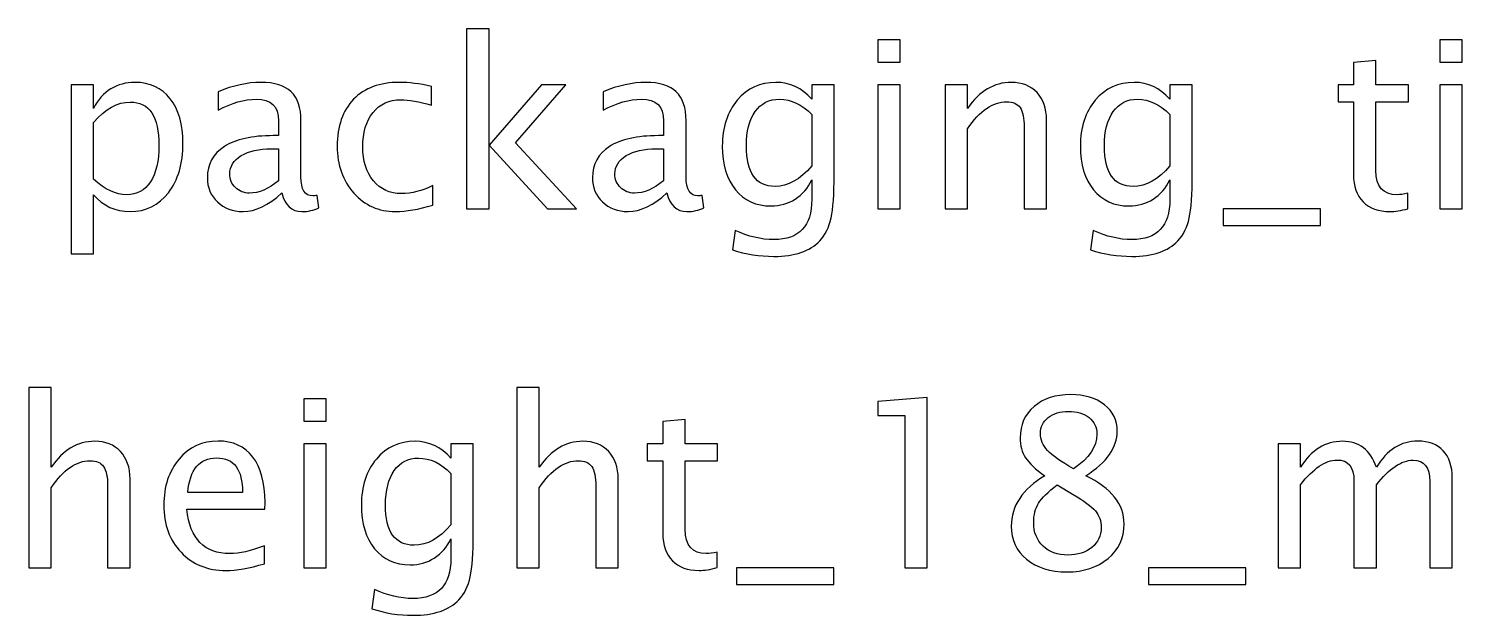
# Model space of a CAD drawing. Header units: centimetres. Extents: x -24 to 26.2, y 4.8 to 28.6.
# Drawn here: x -7.89 to -0.09, y 25.41 to 28.59 of the extents above; entities that cross this region are included whole.
import ezdxf

# ---------------------------------------------------------------- set-up
doc = ezdxf.new("R2010")
doc.units = ezdxf.units.CM
doc.header["$MEASUREMENT"] = 0
doc.layers.add('Layer 1', color=7, linetype='Continuous')

msp = doc.modelspace()

# ---------------------------------------------------------------- linework, layer by layer
at = {"layer": 'Layer 1'}
for points, knots in [([(-5.50589, 27.61574), (-5.50589, 27.61574), (-5.50589, 28.59491), (-5.50589, 28.59491), (-5.50589, 28.59491), (-5.50589, 28.59491), (-5.38397, 28.59491), (-5.38397, 28.59491), (-5.38397, 28.59491), (-5.38397, 28.59491), (-5.38397, 27.96224), (-5.38397, 27.96224), (-5.38397, 27.96224), (-5.38397, 27.96224), (-5.09822, 28.28884), (-5.09822, 28.28884), (-5.09822, 28.28884), (-5.09822, 28.28884), (-4.96656, 28.28884), (-4.96656, 28.28884), (-4.96656, 28.28884), (-4.96656, 28.28884), (-5.23961, 27.97473), (-5.23961, 27.97473), (-5.23961, 27.97473), (-5.23961, 27.97473), (-4.90941, 27.61574), (-4.90941, 27.61574), (-4.90941, 27.61574), (-4.90941, 27.61574), (-5.06647, 27.61574), (-5.06647, 27.61574), (-5.06647, 27.61574), (-5.06647, 27.61574), (-5.38397, 27.96097), (-5.38397, 27.96097), (-5.38397, 27.96097), (-5.38397, 27.96097), (-5.38397, 27.61574), (-5.38397, 27.61574), (-5.38397, 27.61574), (-5.38397, 27.61574), (-5.50589, 27.61574), (-5.50589, 27.61574)], [0, 0, 0, 0, 0.0833333, 0.0833333, 0.0833333, 0.0833333, 0.1666667, 0.1666667, 0.1666667, 0.1666667, 0.25, 0.25, 0.25, 0.25, 0.3333333, 0.3333333, 0.3333333, 0.3333333, 0.4166667, 0.4166667, 0.4166667, 0.4166667, 0.5, 0.5, 0.5, 0.5, 0.5833333, 0.5833333, 0.5833333, 0.5833333, 0.6666667, 0.6666667, 0.6666667, 0.6666667, 0.75, 0.75, 0.75, 0.75, 0.8333333, 0.8333333, 0.8333333, 0.8333333, 1, 1, 1, 1]), ([(-3.27047, 28.41203), (-3.27047, 28.41203), (-3.27047, 28.53395), (-3.27047, 28.53395), (-3.27047, 28.53395), (-3.27047, 28.53395), (-3.14855, 28.53395), (-3.14855, 28.53395), (-3.14855, 28.53395), (-3.14855, 28.53395), (-3.14855, 28.41203), (-3.14855, 28.41203), (-3.14855, 28.41203), (-3.14855, 28.41203), (-3.27047, 28.41203), (-3.27047, 28.41203)], [0, 0, 0, 0, 0.2, 0.2, 0.2, 0.2, 0.4, 0.4, 0.4, 0.4, 0.6, 0.6, 0.6, 0.6, 1, 1, 1, 1]), ([(-0.21336, 28.41203), (-0.21336, 28.41203), (-0.21336, 28.53395), (-0.21336, 28.53395), (-0.21336, 28.53395), (-0.21336, 28.53395), (-0.09144, 28.53395), (-0.09144, 28.53395), (-0.09144, 28.53395), (-0.09144, 28.53395), (-0.09144, 28.41203), (-0.09144, 28.41203), (-0.09144, 28.41203), (-0.09144, 28.41203), (-0.21336, 28.41203), (-0.21336, 28.41203)], [0, 0, 0, 0, 0.2, 0.2, 0.2, 0.2, 0.4, 0.4, 0.4, 0.4, 0.6, 0.6, 0.6, 0.6, 1, 1, 1, 1]), ([(-0.38735, 27.61595), (-0.42503, 27.60558), (-0.45783, 27.6005), (-0.48556, 27.6005), (-0.48556, 27.6005), (-0.54779, 27.6005), (-0.59626, 27.61828), (-0.63098, 27.65384), (-0.63098, 27.65384), (-0.6659, 27.6894), (-0.68326, 27.73872), (-0.68326, 27.80201), (-0.68326, 27.80201), (-0.68326, 27.80201), (-0.68326, 28.1974), (-0.68326, 28.1974), (-0.68326, 28.1974), (-0.68326, 28.1974), (-0.7675, 28.1974), (-0.7675, 28.1974), (-0.7675, 28.1974), (-0.7675, 28.1974), (-0.7675, 28.28884), (-0.7675, 28.28884), (-0.7675, 28.28884), (-0.7675, 28.28884), (-0.68326, 28.28884), (-0.68326, 28.28884), (-0.68326, 28.28884), (-0.68326, 28.28884), (-0.68326, 28.41055), (-0.68326, 28.41055), (-0.68326, 28.41055), (-0.68326, 28.41055), (-0.56134, 28.42219), (-0.56134, 28.42219), (-0.56134, 28.42219), (-0.56134, 28.42219), (-0.56134, 28.28884), (-0.56134, 28.28884), (-0.56134, 28.28884), (-0.56134, 28.28884), (-0.38481, 28.28884), (-0.38481, 28.28884), (-0.38481, 28.28884), (-0.38481, 28.28884), (-0.38481, 28.1974), (-0.38481, 28.1974), (-0.38481, 28.1974), (-0.38481, 28.1974), (-0.56134, 28.1974), (-0.56134, 28.1974), (-0.56134, 28.1974), (-0.56134, 28.1974), (-0.56134, 27.82402), (-0.56134, 27.82402), (-0.56134, 27.82402), (-0.56134, 27.73597), (-0.52303, 27.69194), (-0.44662, 27.69194), (-0.44662, 27.69194), (-0.43032, 27.69194), (-0.41063, 27.69469), (-0.38735, 27.69998), (-0.38735, 27.69998), (-0.38735, 27.69998), (-0.38735, 27.61595), (-0.38735, 27.61595)], [0, 0, 0, 0, 0.0555556, 0.0555556, 0.0555556, 0.0555556, 0.1111111, 0.1111111, 0.1111111, 0.1111111, 0.1666667, 0.1666667, 0.1666667, 0.1666667, 0.2222222, 0.2222222, 0.2222222, 0.2222222, 0.2777778, 0.2777778, 0.2777778, 0.2777778, 0.3333333, 0.3333333, 0.3333333, 0.3333333, 0.3888889, 0.3888889, 0.3888889, 0.3888889, 0.4444444, 0.4444444, 0.4444444, 0.4444444, 0.5, 0.5, 0.5, 0.5, 0.5555556, 0.5555556, 0.5555556, 0.5555556, 0.6111111, 0.6111111, 0.6111111, 0.6111111, 0.6666667, 0.6666667, 0.6666667, 0.6666667, 0.7222222, 0.7222222, 0.7222222, 0.7222222, 0.7777778, 0.7777778, 0.7777778, 0.7777778, 0.8333333, 0.8333333, 0.8333333, 0.8333333, 0.8888889, 0.8888889, 0.8888889, 0.8888889, 1, 1, 1, 1]), ([(-7.65684, 27.37063), (-7.65684, 27.37063), (-7.65684, 28.28884), (-7.65684, 28.28884), (-7.65684, 28.28884), (-7.65684, 28.28884), (-7.53492, 28.28884), (-7.53492, 28.28884), (-7.53492, 28.28884), (-7.53492, 28.28884), (-7.53492, 28.16163), (-7.53492, 28.16163), (-7.53492, 28.16163), (-7.48497, 28.25582), (-7.40982, 28.30281), (-7.30971, 28.30281), (-7.30971, 28.30281), (-7.22864, 28.30281), (-7.16493, 28.27339), (-7.11836, 28.21433), (-7.11836, 28.21433), (-7.07179, 28.15528), (-7.04851, 28.07463), (-7.04851, 27.9724), (-7.04851, 27.9724), (-7.04851, 27.86106), (-7.07497, 27.7711), (-7.12767, 27.70295), (-7.12767, 27.70295), (-7.18038, 27.63458), (-7.2498, 27.6005), (-7.33574, 27.6005), (-7.33574, 27.6005), (-7.41554, 27.6005), (-7.482, 27.63098), (-7.53492, 27.69215), (-7.53492, 27.69215), (-7.53492, 27.69215), (-7.53492, 27.37063), (-7.53492, 27.37063), (-7.53492, 27.37063), (-7.53492, 27.37063), (-7.65684, 27.37063), (-7.65684, 27.37063)], [0, 0, 0, 0, 0.0833333, 0.0833333, 0.0833333, 0.0833333, 0.1666667, 0.1666667, 0.1666667, 0.1666667, 0.25, 0.25, 0.25, 0.25, 0.3333333, 0.3333333, 0.3333333, 0.3333333, 0.4166667, 0.4166667, 0.4166667, 0.4166667, 0.5, 0.5, 0.5, 0.5, 0.5833333, 0.5833333, 0.5833333, 0.5833333, 0.6666667, 0.6666667, 0.6666667, 0.6666667, 0.75, 0.75, 0.75, 0.75, 0.8333333, 0.8333333, 0.8333333, 0.8333333, 1, 1, 1, 1]), ([(-6.51067, 27.70147), (-6.5839, 27.63416), (-6.65439, 27.6005), (-6.72212, 27.6005), (-6.72212, 27.6005), (-6.77779, 27.6005), (-6.82415, 27.61786), (-6.86076, 27.65278), (-6.86076, 27.65278), (-6.89759, 27.68771), (-6.91601, 27.73173), (-6.91601, 27.78486), (-6.91601, 27.78486), (-6.91601, 27.85831), (-6.88511, 27.91483), (-6.8233, 27.9542), (-6.8233, 27.9542), (-6.76149, 27.99357), (-6.6728, 28.01325), (-6.55723, 28.01325), (-6.55723, 28.01325), (-6.55723, 28.01325), (-6.52866, 28.01325), (-6.52866, 28.01325), (-6.52866, 28.01325), (-6.52866, 28.01325), (-6.52866, 28.09432), (-6.52866, 28.09432), (-6.52866, 28.09432), (-6.52866, 28.17242), (-6.5693, 28.21137), (-6.65079, 28.21137), (-6.65079, 28.21137), (-6.71387, 28.21137), (-6.78287, 28.19147), (-6.85759, 28.15168), (-6.85759, 28.15168), (-6.85759, 28.15168), (-6.85759, 28.25201), (-6.85759, 28.25201), (-6.85759, 28.25201), (-6.77546, 28.28588), (-6.69799, 28.30281), (-6.62539, 28.30281), (-6.62539, 28.30281), (-6.55067, 28.30281), (-6.49543, 28.28588), (-6.46008, 28.2518), (-6.46008, 28.2518), (-6.42452, 28.21772), (-6.40674, 28.16523), (-6.40674, 28.09432), (-6.40674, 28.09432), (-6.40674, 28.09432), (-6.40674, 27.79015), (-6.40674, 27.79015), (-6.40674, 27.79015), (-6.40674, 27.72052), (-6.38536, 27.68559), (-6.34239, 27.68559), (-6.34239, 27.68559), (-6.3371, 27.68559), (-6.32927, 27.68644), (-6.3189, 27.68813), (-6.3189, 27.68813), (-6.3189, 27.68813), (-6.31022, 27.6204), (-6.31022, 27.6204), (-6.31022, 27.6204), (-6.33795, 27.60706), (-6.36843, 27.6005), (-6.40187, 27.6005), (-6.40187, 27.6005), (-6.45881, 27.6005), (-6.495, 27.63416), (-6.51067, 27.70147)], [0, 0, 0, 0, 0.05, 0.05, 0.05, 0.05, 0.1, 0.1, 0.1, 0.1, 0.15, 0.15, 0.15, 0.15, 0.2, 0.2, 0.2, 0.2, 0.25, 0.25, 0.25, 0.25, 0.3, 0.3, 0.3, 0.3, 0.35, 0.35, 0.35, 0.35, 0.4, 0.4, 0.4, 0.4, 0.45, 0.45, 0.45, 0.45, 0.5, 0.5, 0.5, 0.5, 0.55, 0.55, 0.55, 0.55, 0.6, 0.6, 0.6, 0.6, 0.65, 0.65, 0.65, 0.65, 0.7, 0.7, 0.7, 0.7, 0.75, 0.75, 0.75, 0.75, 0.8, 0.8, 0.8, 0.8, 0.85, 0.85, 0.85, 0.85, 0.9, 0.9, 0.9, 0.9, 1, 1, 1, 1]), ([(-5.68898, 27.63606), (-5.76793, 27.61235), (-5.83609, 27.6005), (-5.89345, 27.6005), (-5.89345, 27.6005), (-5.98447, 27.6005), (-6.05982, 27.63416), (-6.11972, 27.70125), (-6.11972, 27.70125), (-6.17962, 27.76856), (-6.20968, 27.85344), (-6.20968, 27.95568), (-6.20968, 27.95568), (-6.20968, 28.0649), (-6.18005, 28.1502), (-6.12078, 28.21116), (-6.12078, 28.21116), (-6.06151, 28.27233), (-5.97875, 28.30281), (-5.87249, 28.30281), (-5.87249, 28.30281), (-5.82021, 28.30281), (-5.76137, 28.29561), (-5.6966, 28.28122), (-5.6966, 28.28122), (-5.6966, 28.28122), (-5.6966, 28.17835), (-5.6966, 28.17835), (-5.6966, 28.17835), (-5.76539, 28.19867), (-5.82148, 28.20883), (-5.86466, 28.20883), (-5.86466, 28.20883), (-5.92732, 28.20883), (-5.97748, 28.18534), (-6.01495, 28.13856), (-6.01495, 28.13856), (-6.05241, 28.09178), (-6.07125, 28.02934), (-6.07125, 27.95144), (-6.07125, 27.95144), (-6.07125, 27.87588), (-6.05178, 27.81492), (-6.01304, 27.76814), (-6.01304, 27.76814), (-5.97431, 27.72157), (-5.92372, 27.69829), (-5.86085, 27.69829), (-5.86085, 27.69829), (-5.80518, 27.69829), (-5.74803, 27.71268), (-5.68898, 27.74147), (-5.68898, 27.74147), (-5.68898, 27.74147), (-5.68898, 27.63606), (-5.68898, 27.63606)], [0, 0, 0, 0, 0.0666667, 0.0666667, 0.0666667, 0.0666667, 0.1333333, 0.1333333, 0.1333333, 0.1333333, 0.2, 0.2, 0.2, 0.2, 0.2666667, 0.2666667, 0.2666667, 0.2666667, 0.3333333, 0.3333333, 0.3333333, 0.3333333, 0.4, 0.4, 0.4, 0.4, 0.4666667, 0.4666667, 0.4666667, 0.4666667, 0.5333333, 0.5333333, 0.5333333, 0.5333333, 0.6, 0.6, 0.6, 0.6, 0.6666667, 0.6666667, 0.6666667, 0.6666667, 0.7333333, 0.7333333, 0.7333333, 0.7333333, 0.8, 0.8, 0.8, 0.8, 0.8666667, 0.8666667, 0.8666667, 0.8666667, 1, 1, 1, 1]), ([(-4.41665, 27.70147), (-4.48988, 27.63416), (-4.56037, 27.6005), (-4.6281, 27.6005), (-4.6281, 27.6005), (-4.68377, 27.6005), (-4.73013, 27.61786), (-4.76674, 27.65278), (-4.76674, 27.65278), (-4.80357, 27.68771), (-4.82199, 27.73173), (-4.82199, 27.78486), (-4.82199, 27.78486), (-4.82199, 27.85831), (-4.79109, 27.91483), (-4.72928, 27.9542), (-4.72928, 27.9542), (-4.66747, 27.99357), (-4.57878, 28.01325), (-4.46321, 28.01325), (-4.46321, 28.01325), (-4.46321, 28.01325), (-4.43464, 28.01325), (-4.43464, 28.01325), (-4.43464, 28.01325), (-4.43464, 28.01325), (-4.43464, 28.09432), (-4.43464, 28.09432), (-4.43464, 28.09432), (-4.43464, 28.17242), (-4.47528, 28.21137), (-4.55677, 28.21137), (-4.55677, 28.21137), (-4.61985, 28.21137), (-4.68885, 28.19147), (-4.76357, 28.15168), (-4.76357, 28.15168), (-4.76357, 28.15168), (-4.76357, 28.25201), (-4.76357, 28.25201), (-4.76357, 28.25201), (-4.68144, 28.28588), (-4.60397, 28.30281), (-4.53137, 28.30281), (-4.53137, 28.30281), (-4.45665, 28.30281), (-4.40141, 28.28588), (-4.36606, 28.2518), (-4.36606, 28.2518), (-4.3305, 28.21772), (-4.31272, 28.16523), (-4.31272, 28.09432), (-4.31272, 28.09432), (-4.31272, 28.09432), (-4.31272, 27.79015), (-4.31272, 27.79015), (-4.31272, 27.79015), (-4.31272, 27.72052), (-4.29134, 27.68559), (-4.24837, 27.68559), (-4.24837, 27.68559), (-4.24308, 27.68559), (-4.23525, 27.68644), (-4.22488, 27.68813), (-4.22488, 27.68813), (-4.22488, 27.68813), (-4.2162, 27.6204), (-4.2162, 27.6204), (-4.2162, 27.6204), (-4.24393, 27.60706), (-4.27441, 27.6005), (-4.30785, 27.6005), (-4.30785, 27.6005), (-4.36479, 27.6005), (-4.40098, 27.63416), (-4.41665, 27.70147)], [0, 0, 0, 0, 0.05, 0.05, 0.05, 0.05, 0.1, 0.1, 0.1, 0.1, 0.15, 0.15, 0.15, 0.15, 0.2, 0.2, 0.2, 0.2, 0.25, 0.25, 0.25, 0.25, 0.3, 0.3, 0.3, 0.3, 0.35, 0.35, 0.35, 0.35, 0.4, 0.4, 0.4, 0.4, 0.45, 0.45, 0.45, 0.45, 0.5, 0.5, 0.5, 0.5, 0.55, 0.55, 0.55, 0.55, 0.6, 0.6, 0.6, 0.6, 0.65, 0.65, 0.65, 0.65, 0.7, 0.7, 0.7, 0.7, 0.75, 0.75, 0.75, 0.75, 0.8, 0.8, 0.8, 0.8, 0.85, 0.85, 0.85, 0.85, 0.9, 0.9, 0.9, 0.9, 1, 1, 1, 1]), ([(-4.05978, 27.39222), (-4.05978, 27.39222), (-4.04539, 27.49763), (-4.04539, 27.49763), (-4.04539, 27.49763), (-3.97469, 27.46461), (-3.90463, 27.4481), (-3.83541, 27.4481), (-3.83541, 27.4481), (-3.69804, 27.4481), (-3.62925, 27.52091), (-3.62925, 27.66633), (-3.62925, 27.66633), (-3.62925, 27.66633), (-3.62925, 27.77216), (-3.62925, 27.77216), (-3.62925, 27.77216), (-3.65042, 27.7275), (-3.68047, 27.693), (-3.71963, 27.66823), (-3.71963, 27.66823), (-3.75879, 27.64347), (-3.80239, 27.63098), (-3.85044, 27.63098), (-3.85044, 27.63098), (-3.93193, 27.63098), (-3.99649, 27.66019), (-4.04412, 27.71861), (-4.04412, 27.71861), (-4.09174, 27.77703), (-4.11566, 27.85619), (-4.11566, 27.9561), (-4.11566, 27.9561), (-4.11566, 28.05834), (-4.08857, 28.14173), (-4.03438, 28.20629), (-4.03438, 28.20629), (-3.97998, 28.27064), (-3.90992, 28.30281), (-3.82377, 28.30281), (-3.82377, 28.30281), (-3.74842, 28.30281), (-3.68344, 28.27233), (-3.62925, 28.21116), (-3.62925, 28.21116), (-3.62925, 28.21116), (-3.62925, 28.28884), (-3.62925, 28.28884), (-3.62925, 28.28884), (-3.62925, 28.28884), (-3.50733, 28.28884), (-3.50733, 28.28884), (-3.50733, 28.28884), (-3.50733, 28.28884), (-3.50733, 27.79947), (-3.50733, 27.79947), (-3.50733, 27.79947), (-3.50733, 27.69427), (-3.51283, 27.61638), (-3.52384, 27.56579), (-3.52384, 27.56579), (-3.53463, 27.5152), (-3.55538, 27.47371), (-3.58543, 27.44154), (-3.58543, 27.44154), (-3.63877, 27.38502), (-3.72217, 27.35666), (-3.83541, 27.35666), (-3.83541, 27.35666), (-3.91309, 27.35666), (-3.98781, 27.36851), (-4.05978, 27.39222)], [0, 0, 0, 0, 0.0526316, 0.0526316, 0.0526316, 0.0526316, 0.1052632, 0.1052632, 0.1052632, 0.1052632, 0.1578947, 0.1578947, 0.1578947, 0.1578947, 0.2105263, 0.2105263, 0.2105263, 0.2105263, 0.2631579, 0.2631579, 0.2631579, 0.2631579, 0.3157895, 0.3157895, 0.3157895, 0.3157895, 0.3684211, 0.3684211, 0.3684211, 0.3684211, 0.4210526, 0.4210526, 0.4210526, 0.4210526, 0.4736842, 0.4736842, 0.4736842, 0.4736842, 0.5263158, 0.5263158, 0.5263158, 0.5263158, 0.5789474, 0.5789474, 0.5789474, 0.5789474, 0.6315789, 0.6315789, 0.6315789, 0.6315789, 0.6842105, 0.6842105, 0.6842105, 0.6842105, 0.7368421, 0.7368421, 0.7368421, 0.7368421, 0.7894737, 0.7894737, 0.7894737, 0.7894737, 0.8421053, 0.8421053, 0.8421053, 0.8421053, 0.8947368, 0.8947368, 0.8947368, 0.8947368, 1, 1, 1, 1]), ([(-2.90344, 27.61574), (-2.90344, 27.61574), (-2.90344, 28.28884), (-2.90344, 28.28884), (-2.90344, 28.28884), (-2.90344, 28.28884), (-2.78152, 28.28884), (-2.78152, 28.28884), (-2.78152, 28.28884), (-2.78152, 28.28884), (-2.78152, 28.16163), (-2.78152, 28.16163), (-2.78152, 28.16163), (-2.71696, 28.25582), (-2.6378, 28.30281), (-2.54424, 28.30281), (-2.54424, 28.30281), (-2.4854, 28.30281), (-2.43862, 28.2844), (-2.40412, 28.24735), (-2.40412, 28.24735), (-2.36962, 28.21052), (-2.35226, 28.16078), (-2.35226, 28.09855), (-2.35226, 28.09855), (-2.35226, 28.09855), (-2.35226, 27.61574), (-2.35226, 27.61574), (-2.35226, 27.61574), (-2.35226, 27.61574), (-2.47418, 27.61574), (-2.47418, 27.61574), (-2.47418, 27.61574), (-2.47418, 27.61574), (-2.47418, 28.05876), (-2.47418, 28.05876), (-2.47418, 28.05876), (-2.47418, 28.10871), (-2.48159, 28.14427), (-2.49619, 28.16544), (-2.49619, 28.16544), (-2.51101, 28.18682), (-2.53535, 28.1974), (-2.56943, 28.1974), (-2.56943, 28.1974), (-2.64436, 28.1974), (-2.71506, 28.14851), (-2.78152, 28.05072), (-2.78152, 28.05072), (-2.78152, 28.05072), (-2.78152, 27.61574), (-2.78152, 27.61574), (-2.78152, 27.61574), (-2.78152, 27.61574), (-2.90344, 27.61574), (-2.90344, 27.61574)], [0, 0, 0, 0, 0.0666667, 0.0666667, 0.0666667, 0.0666667, 0.1333333, 0.1333333, 0.1333333, 0.1333333, 0.2, 0.2, 0.2, 0.2, 0.2666667, 0.2666667, 0.2666667, 0.2666667, 0.3333333, 0.3333333, 0.3333333, 0.3333333, 0.4, 0.4, 0.4, 0.4, 0.4666667, 0.4666667, 0.4666667, 0.4666667, 0.5333333, 0.5333333, 0.5333333, 0.5333333, 0.6, 0.6, 0.6, 0.6, 0.6666667, 0.6666667, 0.6666667, 0.6666667, 0.7333333, 0.7333333, 0.7333333, 0.7333333, 0.8, 0.8, 0.8, 0.8, 0.8666667, 0.8666667, 0.8666667, 0.8666667, 1, 1, 1, 1]), ([(-2.11265, 27.39222), (-2.11265, 27.39222), (-2.09826, 27.49763), (-2.09826, 27.49763), (-2.09826, 27.49763), (-2.02756, 27.46461), (-1.9575, 27.4481), (-1.88828, 27.4481), (-1.88828, 27.4481), (-1.75091, 27.4481), (-1.68212, 27.52091), (-1.68212, 27.66633), (-1.68212, 27.66633), (-1.68212, 27.66633), (-1.68212, 27.77216), (-1.68212, 27.77216), (-1.68212, 27.77216), (-1.70329, 27.7275), (-1.73334, 27.693), (-1.7725, 27.66823), (-1.7725, 27.66823), (-1.81166, 27.64347), (-1.85526, 27.63098), (-1.90331, 27.63098), (-1.90331, 27.63098), (-1.9848, 27.63098), (-2.04936, 27.66019), (-2.09699, 27.71861), (-2.09699, 27.71861), (-2.14461, 27.77703), (-2.16853, 27.85619), (-2.16853, 27.9561), (-2.16853, 27.9561), (-2.16853, 28.05834), (-2.14144, 28.14173), (-2.08725, 28.20629), (-2.08725, 28.20629), (-2.03285, 28.27064), (-1.96279, 28.30281), (-1.87664, 28.30281), (-1.87664, 28.30281), (-1.80129, 28.30281), (-1.73631, 28.27233), (-1.68212, 28.21116), (-1.68212, 28.21116), (-1.68212, 28.21116), (-1.68212, 28.28884), (-1.68212, 28.28884), (-1.68212, 28.28884), (-1.68212, 28.28884), (-1.5602, 28.28884), (-1.5602, 28.28884), (-1.5602, 28.28884), (-1.5602, 28.28884), (-1.5602, 27.79947), (-1.5602, 27.79947), (-1.5602, 27.79947), (-1.5602, 27.69427), (-1.5657, 27.61638), (-1.57671, 27.56579), (-1.57671, 27.56579), (-1.5875, 27.5152), (-1.60825, 27.47371), (-1.6383, 27.44154), (-1.6383, 27.44154), (-1.69164, 27.38502), (-1.77504, 27.35666), (-1.88828, 27.35666), (-1.88828, 27.35666), (-1.96596, 27.35666), (-2.04068, 27.36851), (-2.11265, 27.39222)], [0, 0, 0, 0, 0.0526316, 0.0526316, 0.0526316, 0.0526316, 0.1052632, 0.1052632, 0.1052632, 0.1052632, 0.1578947, 0.1578947, 0.1578947, 0.1578947, 0.2105263, 0.2105263, 0.2105263, 0.2105263, 0.2631579, 0.2631579, 0.2631579, 0.2631579, 0.3157895, 0.3157895, 0.3157895, 0.3157895, 0.3684211, 0.3684211, 0.3684211, 0.3684211, 0.4210526, 0.4210526, 0.4210526, 0.4210526, 0.4736842, 0.4736842, 0.4736842, 0.4736842, 0.5263158, 0.5263158, 0.5263158, 0.5263158, 0.5789474, 0.5789474, 0.5789474, 0.5789474, 0.6315789, 0.6315789, 0.6315789, 0.6315789, 0.6842105, 0.6842105, 0.6842105, 0.6842105, 0.7368421, 0.7368421, 0.7368421, 0.7368421, 0.7894737, 0.7894737, 0.7894737, 0.7894737, 0.8421053, 0.8421053, 0.8421053, 0.8421053, 0.8947368, 0.8947368, 0.8947368, 0.8947368, 1, 1, 1, 1]), ([(-3.27047, 27.61574), (-3.27047, 27.61574), (-3.27047, 28.28884), (-3.27047, 28.28884), (-3.27047, 28.28884), (-3.27047, 28.28884), (-3.14855, 28.28884), (-3.14855, 28.28884), (-3.14855, 28.28884), (-3.14855, 28.28884), (-3.14855, 27.61574), (-3.14855, 27.61574), (-3.14855, 27.61574), (-3.14855, 27.61574), (-3.27047, 27.61574), (-3.27047, 27.61574)], [0, 0, 0, 0, 0.2, 0.2, 0.2, 0.2, 0.4, 0.4, 0.4, 0.4, 0.6, 0.6, 0.6, 0.6, 1, 1, 1, 1]), ([(-0.21336, 27.61574), (-0.21336, 27.61574), (-0.21336, 28.28884), (-0.21336, 28.28884), (-0.21336, 28.28884), (-0.21336, 28.28884), (-0.09144, 28.28884), (-0.09144, 28.28884), (-0.09144, 28.28884), (-0.09144, 28.28884), (-0.09144, 27.61574), (-0.09144, 27.61574), (-0.09144, 27.61574), (-0.09144, 27.61574), (-0.21336, 27.61574), (-0.21336, 27.61574)], [0, 0, 0, 0, 0.2, 0.2, 0.2, 0.2, 0.4, 0.4, 0.4, 0.4, 0.6, 0.6, 0.6, 0.6, 1, 1, 1, 1]), ([(-7.53492, 27.77618), (-7.47205, 27.72009), (-7.41215, 27.69194), (-7.35521, 27.69194), (-7.35521, 27.69194), (-7.29912, 27.69194), (-7.25573, 27.71544), (-7.22525, 27.76221), (-7.22525, 27.76221), (-7.19456, 27.80899), (-7.17932, 27.87482), (-7.17932, 27.95991), (-7.17932, 27.95991), (-7.17932, 28.11739), (-7.23139, 28.19613), (-7.33553, 28.19613), (-7.33553, 28.19613), (-7.40369, 28.19613), (-7.47015, 28.1593), (-7.53492, 28.08543), (-7.53492, 28.08543), (-7.53492, 28.08543), (-7.53492, 27.77618), (-7.53492, 27.77618)], [0, 0, 0, 0, 0.1428571, 0.1428571, 0.1428571, 0.1428571, 0.2857143, 0.2857143, 0.2857143, 0.2857143, 0.4285714, 0.4285714, 0.4285714, 0.4285714, 0.5714286, 0.5714286, 0.5714286, 0.5714286, 0.7142857, 0.7142857, 0.7142857, 0.7142857, 1, 1, 1, 1]), ([(-3.62925, 27.84857), (-3.62925, 27.84857), (-3.62925, 28.12776), (-3.62925, 28.12776), (-3.62925, 28.12776), (-3.68301, 28.18343), (-3.74164, 28.21137), (-3.80493, 28.21137), (-3.80493, 28.21137), (-3.86124, 28.21137), (-3.90526, 28.18893), (-3.93701, 28.14385), (-3.93701, 28.14385), (-3.96897, 28.09898), (-3.98485, 28.03653), (-3.98485, 27.95695), (-3.98485, 27.95695), (-3.98485, 27.81069), (-3.93299, 27.73766), (-3.82906, 27.73766), (-3.82906, 27.73766), (-3.75837, 27.73766), (-3.69169, 27.7747), (-3.62925, 27.84857)], [0, 0, 0, 0, 0.1428571, 0.1428571, 0.1428571, 0.1428571, 0.2857143, 0.2857143, 0.2857143, 0.2857143, 0.4285714, 0.4285714, 0.4285714, 0.4285714, 0.5714286, 0.5714286, 0.5714286, 0.5714286, 0.7142857, 0.7142857, 0.7142857, 0.7142857, 1, 1, 1, 1]), ([(-1.68212, 27.84857), (-1.68212, 27.84857), (-1.68212, 28.12776), (-1.68212, 28.12776), (-1.68212, 28.12776), (-1.73588, 28.18343), (-1.79451, 28.21137), (-1.8578, 28.21137), (-1.8578, 28.21137), (-1.91411, 28.21137), (-1.95813, 28.18893), (-1.98988, 28.14385), (-1.98988, 28.14385), (-2.02184, 28.09898), (-2.03772, 28.03653), (-2.03772, 27.95695), (-2.03772, 27.95695), (-2.03772, 27.81069), (-1.98586, 27.73766), (-1.88193, 27.73766), (-1.88193, 27.73766), (-1.81124, 27.73766), (-1.74456, 27.7747), (-1.68212, 27.84857)], [0, 0, 0, 0, 0.1428571, 0.1428571, 0.1428571, 0.1428571, 0.2857143, 0.2857143, 0.2857143, 0.2857143, 0.4285714, 0.4285714, 0.4285714, 0.4285714, 0.5714286, 0.5714286, 0.5714286, 0.5714286, 0.7142857, 0.7142857, 0.7142857, 0.7142857, 1, 1, 1, 1]), ([(-6.52866, 27.76793), (-6.52866, 27.76793), (-6.52866, 27.94086), (-6.52866, 27.94086), (-6.52866, 27.94086), (-6.52866, 27.94086), (-6.56782, 27.94213), (-6.56782, 27.94213), (-6.56782, 27.94213), (-6.63555, 27.94213), (-6.69016, 27.92964), (-6.73186, 27.90467), (-6.73186, 27.90467), (-6.77335, 27.87948), (-6.79409, 27.84625), (-6.79409, 27.80476), (-6.79409, 27.80476), (-6.79409, 27.77576), (-6.78372, 27.75121), (-6.76319, 27.7311), (-6.76319, 27.7311), (-6.74244, 27.71099), (-6.71725, 27.70083), (-6.68741, 27.70083), (-6.68741, 27.70083), (-6.63661, 27.70083), (-6.58369, 27.72327), (-6.52866, 27.76793)], [0, 0, 0, 0, 0.125, 0.125, 0.125, 0.125, 0.25, 0.25, 0.25, 0.25, 0.375, 0.375, 0.375, 0.375, 0.5, 0.5, 0.5, 0.5, 0.625, 0.625, 0.625, 0.625, 0.75, 0.75, 0.75, 0.75, 1, 1, 1, 1]), ([(-4.43464, 27.76793), (-4.43464, 27.76793), (-4.43464, 27.94086), (-4.43464, 27.94086), (-4.43464, 27.94086), (-4.43464, 27.94086), (-4.4738, 27.94213), (-4.4738, 27.94213), (-4.4738, 27.94213), (-4.54153, 27.94213), (-4.59614, 27.92964), (-4.63784, 27.90467), (-4.63784, 27.90467), (-4.67933, 27.87948), (-4.70007, 27.84625), (-4.70007, 27.80476), (-4.70007, 27.80476), (-4.70007, 27.77576), (-4.6897, 27.75121), (-4.66917, 27.7311), (-4.66917, 27.7311), (-4.64842, 27.71099), (-4.62323, 27.70083), (-4.59339, 27.70083), (-4.59339, 27.70083), (-4.54259, 27.70083), (-4.48967, 27.72327), (-4.43464, 27.76793)], [0, 0, 0, 0, 0.125, 0.125, 0.125, 0.125, 0.25, 0.25, 0.25, 0.25, 0.375, 0.375, 0.375, 0.375, 0.5, 0.5, 0.5, 0.5, 0.625, 0.625, 0.625, 0.625, 0.75, 0.75, 0.75, 0.75, 1, 1, 1, 1]), ([(-1.39192, 27.5243), (-1.39192, 27.5243), (-1.39192, 27.61574), (-1.39192, 27.61574), (-1.39192, 27.61574), (-1.39192, 27.61574), (-0.8636, 27.61574), (-0.8636, 27.61574), (-0.8636, 27.61574), (-0.8636, 27.61574), (-0.8636, 27.5243), (-0.8636, 27.5243), (-0.8636, 27.5243), (-0.8636, 27.5243), (-1.39192, 27.5243), (-1.39192, 27.5243)], [0, 0, 0, 0, 0.2, 0.2, 0.2, 0.2, 0.4, 0.4, 0.4, 0.4, 0.6, 0.6, 0.6, 0.6, 1, 1, 1, 1]), ([(-7.88765, 25.66417), (-7.88765, 25.66417), (-7.88765, 26.64334), (-7.88765, 26.64334), (-7.88765, 26.64334), (-7.88765, 26.64334), (-7.76573, 26.64334), (-7.76573, 26.64334), (-7.76573, 26.64334), (-7.76573, 26.64334), (-7.76573, 26.21006), (-7.76573, 26.21006), (-7.76573, 26.21006), (-7.70117, 26.30425), (-7.62201, 26.35124), (-7.52845, 26.35124), (-7.52845, 26.35124), (-7.46961, 26.35124), (-7.42283, 26.33283), (-7.38833, 26.29578), (-7.38833, 26.29578), (-7.35383, 26.25895), (-7.33647, 26.20921), (-7.33647, 26.14698), (-7.33647, 26.14698), (-7.33647, 26.14698), (-7.33647, 25.66417), (-7.33647, 25.66417), (-7.33647, 25.66417), (-7.33647, 25.66417), (-7.45839, 25.66417), (-7.45839, 25.66417), (-7.45839, 25.66417), (-7.45839, 25.66417), (-7.45839, 26.10719), (-7.45839, 26.10719), (-7.45839, 26.10719), (-7.45839, 26.15714), (-7.4658, 26.1927), (-7.4804, 26.21387), (-7.4804, 26.21387), (-7.49522, 26.23525), (-7.51956, 26.24583), (-7.55364, 26.24583), (-7.55364, 26.24583), (-7.62857, 26.24583), (-7.69927, 26.19694), (-7.76573, 26.09915), (-7.76573, 26.09915), (-7.76573, 26.09915), (-7.76573, 25.66417), (-7.76573, 25.66417), (-7.76573, 25.66417), (-7.76573, 25.66417), (-7.88765, 25.66417), (-7.88765, 25.66417)], [0, 0, 0, 0, 0.0666667, 0.0666667, 0.0666667, 0.0666667, 0.1333333, 0.1333333, 0.1333333, 0.1333333, 0.2, 0.2, 0.2, 0.2, 0.2666667, 0.2666667, 0.2666667, 0.2666667, 0.3333333, 0.3333333, 0.3333333, 0.3333333, 0.4, 0.4, 0.4, 0.4, 0.4666667, 0.4666667, 0.4666667, 0.4666667, 0.5333333, 0.5333333, 0.5333333, 0.5333333, 0.6, 0.6, 0.6, 0.6, 0.6666667, 0.6666667, 0.6666667, 0.6666667, 0.7333333, 0.7333333, 0.7333333, 0.7333333, 0.8, 0.8, 0.8, 0.8, 0.8666667, 0.8666667, 0.8666667, 0.8666667, 1, 1, 1, 1]), ([(-5.23292, 25.66417), (-5.23292, 25.66417), (-5.23292, 26.64334), (-5.23292, 26.64334), (-5.23292, 26.64334), (-5.23292, 26.64334), (-5.111, 26.64334), (-5.111, 26.64334), (-5.111, 26.64334), (-5.111, 26.64334), (-5.111, 26.21006), (-5.111, 26.21006), (-5.111, 26.21006), (-5.04644, 26.30425), (-4.96728, 26.35124), (-4.87372, 26.35124), (-4.87372, 26.35124), (-4.81488, 26.35124), (-4.7681, 26.33283), (-4.7336, 26.29578), (-4.7336, 26.29578), (-4.6991, 26.25895), (-4.68174, 26.20921), (-4.68174, 26.14698), (-4.68174, 26.14698), (-4.68174, 26.14698), (-4.68174, 25.66417), (-4.68174, 25.66417), (-4.68174, 25.66417), (-4.68174, 25.66417), (-4.80366, 25.66417), (-4.80366, 25.66417), (-4.80366, 25.66417), (-4.80366, 25.66417), (-4.80366, 26.10719), (-4.80366, 26.10719), (-4.80366, 26.10719), (-4.80366, 26.15714), (-4.81107, 26.1927), (-4.82567, 26.21387), (-4.82567, 26.21387), (-4.84049, 26.23525), (-4.86483, 26.24583), (-4.89891, 26.24583), (-4.89891, 26.24583), (-4.97384, 26.24583), (-5.04454, 26.19694), (-5.111, 26.09915), (-5.111, 26.09915), (-5.111, 26.09915), (-5.111, 25.66417), (-5.111, 25.66417), (-5.111, 25.66417), (-5.111, 25.66417), (-5.23292, 25.66417), (-5.23292, 25.66417)], [0, 0, 0, 0, 0.0666667, 0.0666667, 0.0666667, 0.0666667, 0.1333333, 0.1333333, 0.1333333, 0.1333333, 0.2, 0.2, 0.2, 0.2, 0.2666667, 0.2666667, 0.2666667, 0.2666667, 0.3333333, 0.3333333, 0.3333333, 0.3333333, 0.4, 0.4, 0.4, 0.4, 0.4666667, 0.4666667, 0.4666667, 0.4666667, 0.5333333, 0.5333333, 0.5333333, 0.5333333, 0.6, 0.6, 0.6, 0.6, 0.6666667, 0.6666667, 0.6666667, 0.6666667, 0.7333333, 0.7333333, 0.7333333, 0.7333333, 0.8, 0.8, 0.8, 0.8, 0.8666667, 0.8666667, 0.8666667, 0.8666667, 1, 1, 1, 1]), ([(-3.12387, 25.66417), (-3.12387, 25.66417), (-3.12387, 26.49094), (-3.12387, 26.49094), (-3.12387, 26.49094), (-3.12387, 26.49094), (-3.26992, 26.49094), (-3.26992, 26.49094), (-3.26992, 26.49094), (-3.26992, 26.49094), (-3.26992, 26.56714), (-3.26992, 26.56714), (-3.26992, 26.56714), (-3.26992, 26.56714), (-3.00195, 26.59), (-3.00195, 26.59), (-3.00195, 26.59), (-3.00195, 26.59), (-3.00195, 25.66417), (-3.00195, 25.66417), (-3.00195, 25.66417), (-3.00195, 25.66417), (-3.12387, 25.66417), (-3.12387, 25.66417)], [0, 0, 0, 0, 0.1428571, 0.1428571, 0.1428571, 0.1428571, 0.2857143, 0.2857143, 0.2857143, 0.2857143, 0.4285714, 0.4285714, 0.4285714, 0.4285714, 0.5714286, 0.5714286, 0.5714286, 0.5714286, 0.7142857, 0.7142857, 0.7142857, 0.7142857, 1, 1, 1, 1]), ([(-2.36145, 26.16392), (-2.41183, 26.19905), (-2.44696, 26.23165), (-2.46665, 26.26192), (-2.46665, 26.26192), (-2.48633, 26.29197), (-2.49607, 26.32838), (-2.49607, 26.37093), (-2.49607, 26.37093), (-2.49607, 26.44035), (-2.47067, 26.49687), (-2.42008, 26.54026), (-2.42008, 26.54026), (-2.36928, 26.58365), (-2.30303, 26.60524), (-2.22133, 26.60524), (-2.22133, 26.60524), (-2.14597, 26.60524), (-2.0848, 26.58683), (-2.03802, 26.55), (-2.03802, 26.55), (-1.99124, 26.51338), (-1.96775, 26.46554), (-1.96775, 26.40691), (-1.96775, 26.40691), (-1.96775, 26.31801), (-2.02469, 26.23694), (-2.13835, 26.16392), (-2.13835, 26.16392), (-2.00013, 26.09618), (-1.93092, 26.00876), (-1.93092, 25.90166), (-1.93092, 25.90166), (-1.93092, 25.82525), (-1.95992, 25.76281), (-2.0177, 25.71412), (-2.0177, 25.71412), (-2.07549, 25.66565), (-2.14978, 25.64131), (-2.2408, 25.64131), (-2.2408, 25.64131), (-2.3316, 25.64131), (-2.40484, 25.66417), (-2.46072, 25.70989), (-2.46072, 25.70989), (-2.51639, 25.7554), (-2.54433, 25.81551), (-2.54433, 25.88981), (-2.54433, 25.88981), (-2.54433, 25.99987), (-2.48337, 26.0911), (-2.36145, 26.16392)], [0, 0, 0, 0, 0.0714286, 0.0714286, 0.0714286, 0.0714286, 0.1428571, 0.1428571, 0.1428571, 0.1428571, 0.2142857, 0.2142857, 0.2142857, 0.2142857, 0.2857143, 0.2857143, 0.2857143, 0.2857143, 0.3571429, 0.3571429, 0.3571429, 0.3571429, 0.4285714, 0.4285714, 0.4285714, 0.4285714, 0.5, 0.5, 0.5, 0.5, 0.5714286, 0.5714286, 0.5714286, 0.5714286, 0.6428571, 0.6428571, 0.6428571, 0.6428571, 0.7142857, 0.7142857, 0.7142857, 0.7142857, 0.7857143, 0.7857143, 0.7857143, 0.7857143, 0.8571429, 0.8571429, 0.8571429, 0.8571429, 1, 1, 1, 1]), ([(-6.3918, 26.46046), (-6.3918, 26.46046), (-6.3918, 26.58238), (-6.3918, 26.58238), (-6.3918, 26.58238), (-6.3918, 26.58238), (-6.26988, 26.58238), (-6.26988, 26.58238), (-6.26988, 26.58238), (-6.26988, 26.58238), (-6.26988, 26.46046), (-6.26988, 26.46046), (-6.26988, 26.46046), (-6.26988, 26.46046), (-6.3918, 26.46046), (-6.3918, 26.46046)], [0, 0, 0, 0, 0.2, 0.2, 0.2, 0.2, 0.4, 0.4, 0.4, 0.4, 0.6, 0.6, 0.6, 0.6, 1, 1, 1, 1]), ([(-2.20651, 26.20223), (-2.121, 26.25874), (-2.07824, 26.3214), (-2.07824, 26.39061), (-2.07824, 26.39061), (-2.07824, 26.42765), (-2.09263, 26.45729), (-2.12121, 26.47993), (-2.12121, 26.47993), (-2.14999, 26.50258), (-2.18746, 26.5138), (-2.23381, 26.5138), (-2.23381, 26.5138), (-2.27869, 26.5138), (-2.31531, 26.50279), (-2.34346, 26.48057), (-2.34346, 26.48057), (-2.37161, 26.45834), (-2.38558, 26.42977), (-2.38558, 26.39442), (-2.38558, 26.39442), (-2.38558, 26.36013), (-2.37288, 26.32923), (-2.34748, 26.30171), (-2.34748, 26.30171), (-2.32208, 26.27441), (-2.27509, 26.24117), (-2.20651, 26.20223)], [0, 0, 0, 0, 0.125, 0.125, 0.125, 0.125, 0.25, 0.25, 0.25, 0.25, 0.375, 0.375, 0.375, 0.375, 0.5, 0.5, 0.5, 0.5, 0.625, 0.625, 0.625, 0.625, 0.75, 0.75, 0.75, 0.75, 1, 1, 1, 1]), ([(-4.14368, 25.66438), (-4.18136, 25.65401), (-4.21416, 25.64893), (-4.24189, 25.64893), (-4.24189, 25.64893), (-4.30412, 25.64893), (-4.35259, 25.66671), (-4.38731, 25.70227), (-4.38731, 25.70227), (-4.42223, 25.73783), (-4.43959, 25.78715), (-4.43959, 25.85044), (-4.43959, 25.85044), (-4.43959, 25.85044), (-4.43959, 26.24583), (-4.43959, 26.24583), (-4.43959, 26.24583), (-4.43959, 26.24583), (-4.52383, 26.24583), (-4.52383, 26.24583), (-4.52383, 26.24583), (-4.52383, 26.24583), (-4.52383, 26.33727), (-4.52383, 26.33727), (-4.52383, 26.33727), (-4.52383, 26.33727), (-4.43959, 26.33727), (-4.43959, 26.33727), (-4.43959, 26.33727), (-4.43959, 26.33727), (-4.43959, 26.45898), (-4.43959, 26.45898), (-4.43959, 26.45898), (-4.43959, 26.45898), (-4.31767, 26.47062), (-4.31767, 26.47062), (-4.31767, 26.47062), (-4.31767, 26.47062), (-4.31767, 26.33727), (-4.31767, 26.33727), (-4.31767, 26.33727), (-4.31767, 26.33727), (-4.14114, 26.33727), (-4.14114, 26.33727), (-4.14114, 26.33727), (-4.14114, 26.33727), (-4.14114, 26.24583), (-4.14114, 26.24583), (-4.14114, 26.24583), (-4.14114, 26.24583), (-4.31767, 26.24583), (-4.31767, 26.24583), (-4.31767, 26.24583), (-4.31767, 26.24583), (-4.31767, 25.87245), (-4.31767, 25.87245), (-4.31767, 25.87245), (-4.31767, 25.7844), (-4.27936, 25.74037), (-4.20295, 25.74037), (-4.20295, 25.74037), (-4.18665, 25.74037), (-4.16696, 25.74312), (-4.14368, 25.74841), (-4.14368, 25.74841), (-4.14368, 25.74841), (-4.14368, 25.66438), (-4.14368, 25.66438)], [0, 0, 0, 0, 0.0555556, 0.0555556, 0.0555556, 0.0555556, 0.1111111, 0.1111111, 0.1111111, 0.1111111, 0.1666667, 0.1666667, 0.1666667, 0.1666667, 0.2222222, 0.2222222, 0.2222222, 0.2222222, 0.2777778, 0.2777778, 0.2777778, 0.2777778, 0.3333333, 0.3333333, 0.3333333, 0.3333333, 0.3888889, 0.3888889, 0.3888889, 0.3888889, 0.4444444, 0.4444444, 0.4444444, 0.4444444, 0.5, 0.5, 0.5, 0.5, 0.5555556, 0.5555556, 0.5555556, 0.5555556, 0.6111111, 0.6111111, 0.6111111, 0.6111111, 0.6666667, 0.6666667, 0.6666667, 0.6666667, 0.7222222, 0.7222222, 0.7222222, 0.7222222, 0.7777778, 0.7777778, 0.7777778, 0.7777778, 0.8333333, 0.8333333, 0.8333333, 0.8333333, 0.8888889, 0.8888889, 0.8888889, 0.8888889, 1, 1, 1, 1]), ([(-6.60537, 25.68576), (-6.68728, 25.66121), (-6.75735, 25.64893), (-6.81577, 25.64893), (-6.81577, 25.64893), (-6.91546, 25.64893), (-6.99653, 25.68195), (-7.05897, 25.74778), (-7.05897, 25.74778), (-7.12141, 25.81361), (-7.15274, 25.89891), (-7.15274, 26.0039), (-7.15274, 26.0039), (-7.15274, 26.10571), (-7.12522, 26.18932), (-7.06998, 26.25472), (-7.06998, 26.25472), (-7.01473, 26.31991), (-6.94404, 26.35251), (-6.85789, 26.35251), (-6.85789, 26.35251), (-6.7764, 26.35251), (-6.71332, 26.32351), (-6.66887, 26.26552), (-6.66887, 26.26552), (-6.62442, 26.20752), (-6.60219, 26.12539), (-6.60219, 26.01892), (-6.60219, 26.01892), (-6.60219, 26.01892), (-6.60283, 25.98167), (-6.60283, 25.98167), (-6.60283, 25.98167), (-6.60283, 25.98167), (-7.02828, 25.98167), (-7.02828, 25.98167), (-7.02828, 25.98167), (-7.0105, 25.8208), (-6.93197, 25.74037), (-6.79291, 25.74037), (-6.79291, 25.74037), (-6.74189, 25.74037), (-6.67945, 25.75476), (-6.60537, 25.78355), (-6.60537, 25.78355), (-6.60537, 25.78355), (-6.60537, 25.68576), (-6.60537, 25.68576)], [0, 0, 0, 0, 0.0769231, 0.0769231, 0.0769231, 0.0769231, 0.1538462, 0.1538462, 0.1538462, 0.1538462, 0.2307692, 0.2307692, 0.2307692, 0.2307692, 0.3076923, 0.3076923, 0.3076923, 0.3076923, 0.3846154, 0.3846154, 0.3846154, 0.3846154, 0.4615385, 0.4615385, 0.4615385, 0.4615385, 0.5384615, 0.5384615, 0.5384615, 0.5384615, 0.6153846, 0.6153846, 0.6153846, 0.6153846, 0.6923077, 0.6923077, 0.6923077, 0.6923077, 0.7692308, 0.7692308, 0.7692308, 0.7692308, 0.8461538, 0.8461538, 0.8461538, 0.8461538, 1, 1, 1, 1]), ([(-6.02223, 25.44065), (-6.02223, 25.44065), (-6.00784, 25.54606), (-6.00784, 25.54606), (-6.00784, 25.54606), (-5.93714, 25.51304), (-5.86708, 25.49653), (-5.79786, 25.49653), (-5.79786, 25.49653), (-5.66049, 25.49653), (-5.5917, 25.56934), (-5.5917, 25.71476), (-5.5917, 25.71476), (-5.5917, 25.71476), (-5.5917, 25.82059), (-5.5917, 25.82059), (-5.5917, 25.82059), (-5.61287, 25.77593), (-5.64292, 25.74143), (-5.68208, 25.71666), (-5.68208, 25.71666), (-5.72124, 25.6919), (-5.76484, 25.67941), (-5.81289, 25.67941), (-5.81289, 25.67941), (-5.89438, 25.67941), (-5.95894, 25.70862), (-6.00657, 25.76704), (-6.00657, 25.76704), (-6.05419, 25.82546), (-6.07811, 25.90462), (-6.07811, 26.00453), (-6.07811, 26.00453), (-6.07811, 26.10677), (-6.05102, 26.19016), (-5.99683, 26.25472), (-5.99683, 26.25472), (-5.94243, 26.31907), (-5.87237, 26.35124), (-5.78622, 26.35124), (-5.78622, 26.35124), (-5.71087, 26.35124), (-5.64589, 26.32076), (-5.5917, 26.25959), (-5.5917, 26.25959), (-5.5917, 26.25959), (-5.5917, 26.33727), (-5.5917, 26.33727), (-5.5917, 26.33727), (-5.5917, 26.33727), (-5.46978, 26.33727), (-5.46978, 26.33727), (-5.46978, 26.33727), (-5.46978, 26.33727), (-5.46978, 25.8479), (-5.46978, 25.8479), (-5.46978, 25.8479), (-5.46978, 25.7427), (-5.47528, 25.66481), (-5.48629, 25.61422), (-5.48629, 25.61422), (-5.49708, 25.56363), (-5.51783, 25.52214), (-5.54788, 25.48997), (-5.54788, 25.48997), (-5.60122, 25.43345), (-5.68462, 25.40509), (-5.79786, 25.40509), (-5.79786, 25.40509), (-5.87554, 25.40509), (-5.95026, 25.41694), (-6.02223, 25.44065)], [0, 0, 0, 0, 0.0526316, 0.0526316, 0.0526316, 0.0526316, 0.1052632, 0.1052632, 0.1052632, 0.1052632, 0.1578947, 0.1578947, 0.1578947, 0.1578947, 0.2105263, 0.2105263, 0.2105263, 0.2105263, 0.2631579, 0.2631579, 0.2631579, 0.2631579, 0.3157895, 0.3157895, 0.3157895, 0.3157895, 0.3684211, 0.3684211, 0.3684211, 0.3684211, 0.4210526, 0.4210526, 0.4210526, 0.4210526, 0.4736842, 0.4736842, 0.4736842, 0.4736842, 0.5263158, 0.5263158, 0.5263158, 0.5263158, 0.5789474, 0.5789474, 0.5789474, 0.5789474, 0.6315789, 0.6315789, 0.6315789, 0.6315789, 0.6842105, 0.6842105, 0.6842105, 0.6842105, 0.7368421, 0.7368421, 0.7368421, 0.7368421, 0.7894737, 0.7894737, 0.7894737, 0.7894737, 0.8421053, 0.8421053, 0.8421053, 0.8421053, 0.8947368, 0.8947368, 0.8947368, 0.8947368, 1, 1, 1, 1]), ([(-1.09357, 25.66417), (-1.09357, 25.66417), (-1.09357, 26.33727), (-1.09357, 26.33727), (-1.09357, 26.33727), (-1.09357, 26.33727), (-0.97165, 26.33727), (-0.97165, 26.33727), (-0.97165, 26.33727), (-0.97165, 26.33727), (-0.97165, 26.21006), (-0.97165, 26.21006), (-0.97165, 26.21006), (-0.91217, 26.30425), (-0.83597, 26.35124), (-0.74263, 26.35124), (-0.74263, 26.35124), (-0.65267, 26.35124), (-0.5915, 26.30425), (-0.5589, 26.21006), (-0.5589, 26.21006), (-0.50111, 26.3051), (-0.42576, 26.35251), (-0.33326, 26.35251), (-0.33326, 26.35251), (-0.27421, 26.35251), (-0.22828, 26.33515), (-0.19547, 26.30023), (-0.19547, 26.30023), (-0.16266, 26.2653), (-0.14615, 26.21641), (-0.14615, 26.15354), (-0.14615, 26.15354), (-0.14615, 26.15354), (-0.14615, 25.66417), (-0.14615, 25.66417), (-0.14615, 25.66417), (-0.14615, 25.66417), (-0.26807, 25.66417), (-0.26807, 25.66417), (-0.26807, 25.66417), (-0.26807, 25.66417), (-0.26807, 26.13344), (-0.26807, 26.13344), (-0.26807, 26.13344), (-0.26807, 26.21006), (-0.29855, 26.24837), (-0.35951, 26.24837), (-0.35951, 26.24837), (-0.4228, 26.24837), (-0.48926, 26.20371), (-0.5589, 26.11417), (-0.5589, 26.11417), (-0.5589, 26.11417), (-0.5589, 25.66417), (-0.5589, 25.66417), (-0.5589, 25.66417), (-0.5589, 25.66417), (-0.68082, 25.66417), (-0.68082, 25.66417), (-0.68082, 25.66417), (-0.68082, 25.66417), (-0.68082, 26.13386), (-0.68082, 26.13386), (-0.68082, 26.13386), (-0.68082, 26.21112), (-0.71172, 26.24964), (-0.77374, 26.24964), (-0.77374, 26.24964), (-0.83534, 26.24964), (-0.90138, 26.20477), (-0.97165, 26.11481), (-0.97165, 26.11481), (-0.97165, 26.11481), (-0.97165, 25.66417), (-0.97165, 25.66417), (-0.97165, 25.66417), (-0.97165, 25.66417), (-1.09357, 25.66417), (-1.09357, 25.66417)], [0, 0, 0, 0, 0.047619, 0.047619, 0.047619, 0.047619, 0.0952381, 0.0952381, 0.0952381, 0.0952381, 0.1428571, 0.1428571, 0.1428571, 0.1428571, 0.1904762, 0.1904762, 0.1904762, 0.1904762, 0.2380952, 0.2380952, 0.2380952, 0.2380952, 0.2857143, 0.2857143, 0.2857143, 0.2857143, 0.3333333, 0.3333333, 0.3333333, 0.3333333, 0.3809524, 0.3809524, 0.3809524, 0.3809524, 0.4285714, 0.4285714, 0.4285714, 0.4285714, 0.4761905, 0.4761905, 0.4761905, 0.4761905, 0.5238095, 0.5238095, 0.5238095, 0.5238095, 0.5714286, 0.5714286, 0.5714286, 0.5714286, 0.6190476, 0.6190476, 0.6190476, 0.6190476, 0.6666667, 0.6666667, 0.6666667, 0.6666667, 0.7142857, 0.7142857, 0.7142857, 0.7142857, 0.7619048, 0.7619048, 0.7619048, 0.7619048, 0.8095238, 0.8095238, 0.8095238, 0.8095238, 0.8571429, 0.8571429, 0.8571429, 0.8571429, 0.9047619, 0.9047619, 0.9047619, 0.9047619, 1, 1, 1, 1]), ([(-6.3918, 25.66417), (-6.3918, 25.66417), (-6.3918, 26.33727), (-6.3918, 26.33727), (-6.3918, 26.33727), (-6.3918, 26.33727), (-6.26988, 26.33727), (-6.26988, 26.33727), (-6.26988, 26.33727), (-6.26988, 26.33727), (-6.26988, 25.66417), (-6.26988, 25.66417), (-6.26988, 25.66417), (-6.26988, 25.66417), (-6.3918, 25.66417), (-6.3918, 25.66417)], [0, 0, 0, 0, 0.2, 0.2, 0.2, 0.2, 0.4, 0.4, 0.4, 0.4, 0.6, 0.6, 0.6, 0.6, 1, 1, 1, 1]), ([(-7.02193, 26.07311), (-7.02193, 26.07311), (-6.72475, 26.07311), (-6.72475, 26.07311), (-6.72475, 26.07311), (-6.72475, 26.19842), (-6.77153, 26.26107), (-6.86487, 26.26107), (-6.86487, 26.26107), (-6.95885, 26.26107), (-7.01113, 26.19842), (-7.02193, 26.07311)], [0, 0, 0, 0, 0.25, 0.25, 0.25, 0.25, 0.5, 0.5, 0.5, 0.5, 1, 1, 1, 1]), ([(-5.5917, 25.897), (-5.5917, 25.897), (-5.5917, 26.17619), (-5.5917, 26.17619), (-5.5917, 26.17619), (-5.64546, 26.23186), (-5.70409, 26.2598), (-5.76738, 26.2598), (-5.76738, 26.2598), (-5.82369, 26.2598), (-5.86771, 26.23736), (-5.89946, 26.19228), (-5.89946, 26.19228), (-5.93142, 26.14741), (-5.9473, 26.08496), (-5.9473, 26.00538), (-5.9473, 26.00538), (-5.9473, 25.85912), (-5.89544, 25.78609), (-5.79151, 25.78609), (-5.79151, 25.78609), (-5.72082, 25.78609), (-5.65414, 25.82313), (-5.5917, 25.897)], [0, 0, 0, 0, 0.1428571, 0.1428571, 0.1428571, 0.1428571, 0.2857143, 0.2857143, 0.2857143, 0.2857143, 0.4285714, 0.4285714, 0.4285714, 0.4285714, 0.5714286, 0.5714286, 0.5714286, 0.5714286, 0.7142857, 0.7142857, 0.7142857, 0.7142857, 1, 1, 1, 1]), ([(-2.29499, 26.11439), (-2.34452, 26.07629), (-2.37817, 26.04305), (-2.39595, 26.01469), (-2.39595, 26.01469), (-2.41352, 25.98633), (-2.42241, 25.95119), (-2.42241, 25.90886), (-2.42241, 25.90886), (-2.42241, 25.85636), (-2.40548, 25.81382), (-2.3714, 25.78143), (-2.3714, 25.78143), (-2.33732, 25.74905), (-2.29266, 25.73275), (-2.23699, 25.73275), (-2.23699, 25.73275), (-2.18344, 25.73275), (-2.13983, 25.74651), (-2.10618, 25.77424), (-2.10618, 25.77424), (-2.07231, 25.80197), (-2.05538, 25.83795), (-2.05538, 25.88219), (-2.05538, 25.88219), (-2.05538, 25.91775), (-2.06575, 25.94802), (-2.08671, 25.97257), (-2.08671, 25.97257), (-2.10766, 25.99712), (-2.14809, 26.02718), (-2.20799, 26.06274), (-2.20799, 26.06274), (-2.20799, 26.06274), (-2.29499, 26.11439), (-2.29499, 26.11439)], [0, 0, 0, 0, 0.1, 0.1, 0.1, 0.1, 0.2, 0.2, 0.2, 0.2, 0.3, 0.3, 0.3, 0.3, 0.4, 0.4, 0.4, 0.4, 0.5, 0.5, 0.5, 0.5, 0.6, 0.6, 0.6, 0.6, 0.7, 0.7, 0.7, 0.7, 0.8, 0.8, 0.8, 0.8, 1, 1, 1, 1]), ([(-4.03827, 25.57273), (-4.03827, 25.57273), (-4.03827, 25.66417), (-4.03827, 25.66417), (-4.03827, 25.66417), (-4.03827, 25.66417), (-3.50995, 25.66417), (-3.50995, 25.66417), (-3.50995, 25.66417), (-3.50995, 25.66417), (-3.50995, 25.57273), (-3.50995, 25.57273), (-3.50995, 25.57273), (-3.50995, 25.57273), (-4.03827, 25.57273), (-4.03827, 25.57273)], [0, 0, 0, 0, 0.2, 0.2, 0.2, 0.2, 0.4, 0.4, 0.4, 0.4, 0.6, 0.6, 0.6, 0.6, 1, 1, 1, 1]), ([(-1.79715, 25.57273), (-1.79715, 25.57273), (-1.79715, 25.66417), (-1.79715, 25.66417), (-1.79715, 25.66417), (-1.79715, 25.66417), (-1.26883, 25.66417), (-1.26883, 25.66417), (-1.26883, 25.66417), (-1.26883, 25.66417), (-1.26883, 25.57273), (-1.26883, 25.57273), (-1.26883, 25.57273), (-1.26883, 25.57273), (-1.79715, 25.57273), (-1.79715, 25.57273)], [0, 0, 0, 0, 0.2, 0.2, 0.2, 0.2, 0.4, 0.4, 0.4, 0.4, 0.6, 0.6, 0.6, 0.6, 1, 1, 1, 1])]:
    msp.add_open_spline(points, degree=3, knots=knots, dxfattribs=at)

doc.saveas('drawing.dxf')
